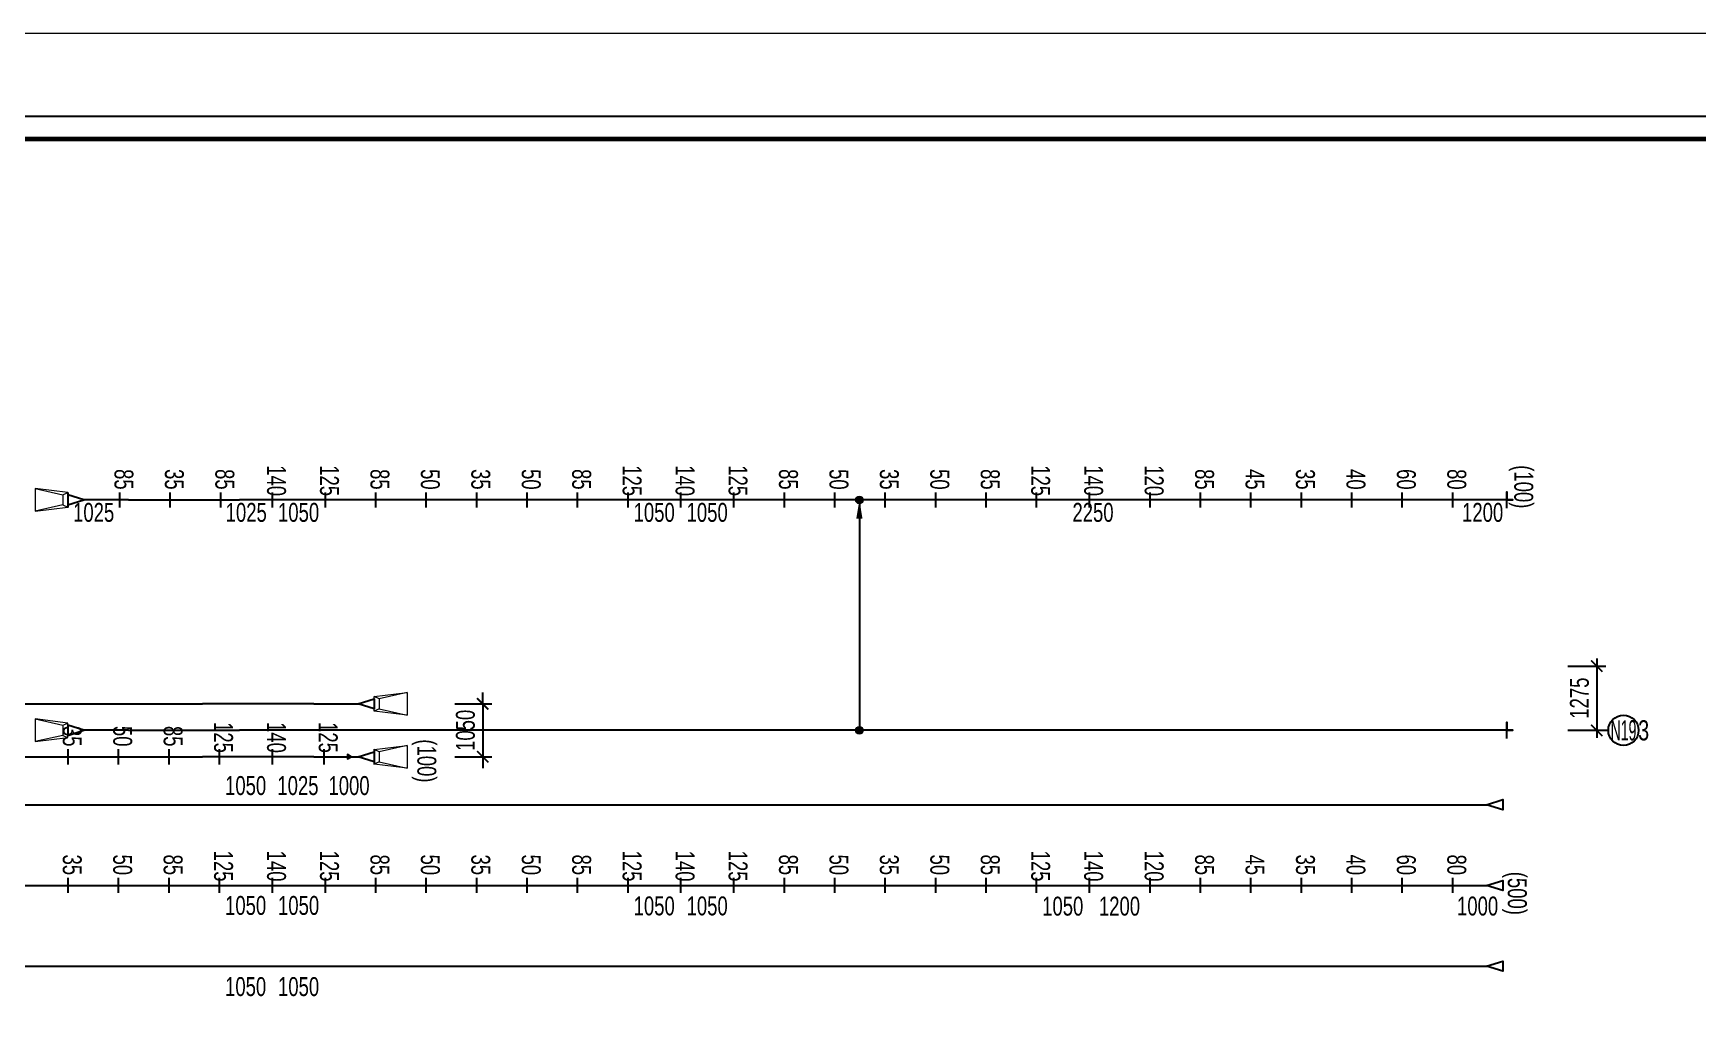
# Model space of a CAD drawing. Header units: millimetres. Extents: x 4465111 to 4895522, y 2166116 to 2541221.
# Drawn here: x 4525230 to 4558228, y 2235850 to 2255192 of the extents above; entities that cross this region are included whole.
import ezdxf
from ezdxf.enums import TextEntityAlignment as Align

# ---------------------------------------------------------------- set-up
doc = ezdxf.new("R2010")
doc.units = ezdxf.units.MM
doc.header["$LTSCALE"] = 50
doc.header["$MEASUREMENT"] = 0
doc.layers.get('DEFPOINTS').update_dxf_attribs({"lineweight": 9})
for name, color, linetype in [('BREAK_LINE', 7, 'Continuous'), ('CDC-KHUNGTEN', 7, 'Continuous'), ('CDC.06.TEXT', 2, 'Continuous'), ('KCS_TEXT', 2, 'Continuous'), ('S- Border', 6, 'Continuous'), ('SP-Reinforcement', 4, 'Continuous')]:
    doc.layers.add(name, color=color, linetype=linetype)
doc.layers.add('Current_plane_Tendon', color=7, linetype='Continuous', true_color=0xab0000)
for name, color, linetype, lineweight in [('S-dims', 8, 'Continuous', 15), ('S-text', 3, 'Continuous', 20), ('S-Thin', 253, 'Continuous', 15)]:
    doc.layers.add(name, color=color, linetype=linetype, lineweight=lineweight)
doc.styles.add('KCS_SMTEXT', font='arial.ttf', dxfattribs={"width": 0.7})
doc.styles.add('vnsimpli', font='vnsimli.shx', dxfattribs={"width": 0.5})
doc.dimstyles.new('A1-1-160-LEADER', dxfattribs={"dimscale": 150, "dimtxt": 2.5, "dimasz": 1.2, "dimexe": 1.2, "dimexo": 0, "dimgap": 0.5, "dimtad": 1, "dimdec": 0, "dimrnd": 5, "dimzin": 0, "dimdsep": 46, "dimtxsty": 'vnsimpli', "dimblk": 'ARCHTICK', "dimcen": 0.09, "dimdle": 1.2, "dimse1": 1, "dimse2": 1, "dimsd1": 1, "dimsd2": 1, "dimclrd": 8, "dimclre": 8, "dimclrt": 3, "dimadec": 0, "dimazin": 0, "dimtfac": 1, "dimtdec": 0, "dimtix": 1, "dimtofl": 0, "dimtmove": 0, "dimatfit": 3, "dimfxl": 1, "dimtolj": 1, "dimtzin": 0, "dimarcsym": 0})
doc.dimstyles.new('KCS_DIM150', dxfattribs={"dimscale": 150, "dimtxt": 2.5, "dimasz": 1.5, "dimexe": 1.2, "dimexo": 0, "dimgap": 1, "dimtad": 1, "dimdec": 0, "dimzin": 0, "dimdsep": 46, "dimtxsty": 'KCS_SMTEXT', "dimblk": 'ARCHTICK', "dimcen": 0, "dimdle": 1, "dimclrd": 1, "dimclre": 1, "dimclrt": 2, "dimadec": 0, "dimazin": 0, "dimtfac": 1, "dimtdec": 0, "dimtix": 1, "dimtmove": 2, "dimatfit": 3, "dimfxl": 1, "dimtolj": 1, "dimtzin": 0, "dimarcsym": 0})
doc.dimstyles.new('KCS_DIM150A', dxfattribs={"dimscale": 150, "dimtxt": 2.5, "dimasz": 3, "dimexe": 1.2, "dimexo": 0, "dimgap": 1, "dimtad": 1, "dimdec": 0, "dimzin": 0, "dimdsep": 46, "dimtxsty": 'KCS_SMTEXT', "dimblk": 'ARCHTICK', "dimcen": 0, "dimdle": 1, "dimse1": 1, "dimse2": 1, "dimsd1": 1, "dimsd2": 1, "dimclrd": 1, "dimclre": 1, "dimclrt": 3, "dimadec": 0, "dimazin": 0, "dimtfac": 1, "dimtdec": 0, "dimtix": 1, "dimtmove": 2, "dimatfit": 3, "dimfxl": 1, "dimtolj": 1, "dimtzin": 0, "dimarcsym": 0})

# ---------------------------------------------------------------- blocks, each defined once
blk = doc.blocks.new('*U205')
at = {"layer": 'S-Thin'}
for p, q in [((36325, 100), (36225, 145)), ((36325, -100), (36225, -145))]:
    blk.add_line(p, q, dxfattribs=at)
blk.add_lwpolyline([(36225, 145), (36875, 225), (36875, -225), (36225, -145)], close=True, dxfattribs=at)
blk.add_lwpolyline([(36875, 225), (36325, 100), (36325, -100), (36875, -225)], dxfattribs=at)
at = {"layer": 'SP-Reinforcement'}
for points in [[(1620, -160), (1620, 160), (1620, 0), (1500, 0), (32822, 0)], [(35025, 0), (32822, 0)], [(35025, 0), (35905, 0), (36225, 100), (36225, -100), (35905, 0)]]:
    blk.add_lwpolyline(points, dxfattribs=at)
at = {"layer": 'S-text', "style": 'KCS_SMTEXT', "width": 0.7}
blk.add_attdef('COUNT', text='', height=400, dxfattribs=at).set_placement((-1092, 0), align=Align.MIDDLE_CENTER)
blk = doc.blocks.new('*U192')
at = {"layer": 'SP-Reinforcement'}
blk.add_lwpolyline([(4904, 0), (58280, 0), (58600, 100), (58600, -100), (58280, 0)], dxfattribs=at)
at = {"layer": 'S-text', "style": 'KCS_SMTEXT', "width": 0.7}
blk.add_attdef('COUNT', text='', height=400, dxfattribs=at).set_placement((-1092, 0), align=Align.MIDDLE_CENTER)
blk = doc.blocks.new('*U194')
at = {"layer": 'SP-Reinforcement'}
blk.add_lwpolyline([(4904, 0), (58280, 0), (58600, 100), (58600, -100), (58280, 0)], dxfattribs=at)
at = {"layer": 'S-text', "style": 'KCS_SMTEXT', "width": 0.7}
blk.add_attdef('COUNT', text='', height=400, dxfattribs=at).set_placement((-1092, 0), align=Align.MIDDLE_CENTER)
blk = doc.blocks.new('*U191')
at = {"layer": 'SP-Reinforcement'}
blk.add_lwpolyline([(4904, 0), (58280, 0), (58600, 100), (58600, -100), (58280, 0)], dxfattribs=at)
at = {"layer": 'S-text', "style": 'KCS_SMTEXT', "width": 0.7}
blk.add_attdef('COUNT', text='', height=400, dxfattribs=at).set_placement((-1092, 0), align=Align.MIDDLE_CENTER)
blk = doc.blocks.new('*U206')
at = {"layer": 'S- Border'}
blk.add_lwpolyline([(0, 0), (392, 0)], dxfattribs=at)
blk.add_circle((692, 0), 300, dxfattribs=at)
at = {"layer": 'S-Thin'}
for p, q in [((-30250, 100), (-30150, 145)), ((-30250, -100), (-30150, -145))]:
    blk.add_line(p, q, dxfattribs=at)
blk.add_lwpolyline([(-30150, 145), (-30800, 225), (-30800, -225), (-30150, -145)], close=True, dxfattribs=at)
blk.add_lwpolyline([(-30800, 225), (-30250, 100), (-30250, -100), (-30800, -225)], dxfattribs=at)
at = {"layer": 'SP-Reinforcement'}
for points in [[(-28950, 0), (-29830, 0), (-30150, 100), (-30150, -100), (-29830, 0)], [(-28950, 0), (-26747, 0)], [(-1620, -160), (-1620, 160), (-1620, 0), (-1500, 0), (-26747, 0)]]:
    blk.add_lwpolyline(points, dxfattribs=at)
at = {"layer": 'S-text', "style": 'KCS_SMTEXT', "width": 0.7}
blk.add_attdef('COUNT', text='', height=400, dxfattribs=at).set_placement((1092, 0), align=Align.MIDDLE_CENTER)
blk = doc.blocks.new('_ArchTick')
at = {"color": 0, "linetype": 'ByBlock', "const_width": 0.15}
blk.add_lwpolyline([(-0.5, -0.5), (0.5, 0.5)], dxfattribs=at)
blk = doc.blocks.new('*U216')
at = {"layer": 'S- Border'}
blk.add_lwpolyline([(0, 0), (392, 0)], dxfattribs=at)
blk.add_circle((692, 0), 300, dxfattribs=at)
at = {"layer": 'S-Thin'}
for p, q in [((-30250, 4668), (-30150, 4713)), ((-30250, 4469), (-30150, 4423))]:
    blk.add_line(p, q, dxfattribs=at)
blk.add_lwpolyline([(-30150, 4713), (-30800, 4793), (-30800, 4343), (-30150, 4423)], close=True, dxfattribs=at)
blk.add_lwpolyline([(-30800, 4793), (-30250, 4668), (-30250, 4469), (-30800, 4343)], dxfattribs=at)
at = {"layer": 'SP-Reinforcement'}
for points in [[(-28950, 4568), (-29830, 4568), (-30150, 4668), (-30150, 4468), (-29830, 4568)], [(-1620, 4408), (-1620, 4728), (-1620, 4568), (-1500, 4568), (-26747, 4568)], [(-28950, 4568), (-26747, 4568)]]:
    blk.add_lwpolyline(points, dxfattribs=at)
at = {"layer": 'S-text', "style": 'KCS_SMTEXT', "width": 0.7}
blk.add_attdef('COUNT', text='', height=400, dxfattribs=at).set_placement((1092, 0), align=Align.MIDDLE_CENTER)
blk = doc.blocks.new('*D262')
at = {"layer": 'DEFPOINTS', "color": 0, "transparency": 16777216}
for p in [(4518123, 2324118, 140), (4517073, 2324041), (4518123, 2323654)]:
    blk.add_point(p, dxfattribs=at)
at = {"layer": 'S-dims', "color": 3, "transparency": 16777216, "insert": (4517598, 2323995), "char_height": 375, "attachment_point": 5, "style": 'KCS_SMTEXT'}
blk.add_mtext('\\A1;1050', dxfattribs=at)
blk = doc.blocks.new('*D263')
at = {"layer": 'DEFPOINTS', "color": 0, "transparency": 16777216}
for p in [(4518123, 2324118, 140), (4519148, 2324118), (4519148, 2323654)]:
    blk.add_point(p, dxfattribs=at)
at = {"layer": 'S-dims', "color": 3, "transparency": 16777216, "insert": (4518635, 2323995), "char_height": 375, "attachment_point": 5, "style": 'KCS_SMTEXT'}
blk.add_mtext('\\A1;1025', dxfattribs=at)
blk = doc.blocks.new('*D264')
at = {"layer": 'DEFPOINTS', "color": 0, "transparency": 16777216}
for p in [(4519148, 2324118), (4520148, 2323968), (4520148, 2323654)]:
    blk.add_point(p, dxfattribs=at)
at = {"layer": 'S-dims', "color": 3, "transparency": 16777216, "insert": (4519648, 2323995), "char_height": 375, "attachment_point": 5, "style": 'KCS_SMTEXT'}
blk.add_mtext('\\A1;1000', dxfattribs=at)
blk = doc.blocks.new('*D272')
at = {"layer": 'DEFPOINTS', "color": 0, "transparency": 16777216}
for p in [(4517073, 2321580), (4518123, 2321580), (4518123, 2321276)]:
    blk.add_point(p, dxfattribs=at)
at = {"layer": 'S-dims', "color": 3, "transparency": 16777216, "insert": (4517598, 2321618), "char_height": 375, "attachment_point": 5, "style": 'KCS_SMTEXT'}
blk.add_mtext('\\A1;1050', dxfattribs=at)
blk = doc.blocks.new('*D273')
at = {"layer": 'DEFPOINTS', "color": 0, "transparency": 16777216}
for p in [(4518123, 2321580), (4519173, 2321580), (4519173, 2321276)]:
    blk.add_point(p, dxfattribs=at)
at = {"layer": 'S-dims', "color": 3, "transparency": 16777216, "insert": (4518648, 2321618), "char_height": 375, "attachment_point": 5, "style": 'KCS_SMTEXT'}
blk.add_mtext('\\A1;1050', dxfattribs=at)
blk = doc.blocks.new('*D274')
at = {"layer": 'DEFPOINTS', "color": 0, "transparency": 16777216}
for p in [(4525173, 2321518), (4526223, 2321518), (4526223, 2321268)]:
    blk.add_point(p, dxfattribs=at)
at = {"layer": 'S-dims', "color": 3, "transparency": 16777216, "insert": (4525698, 2321609), "char_height": 375, "attachment_point": 5, "style": 'KCS_SMTEXT'}
blk.add_mtext('\\A1;1050', dxfattribs=at)
blk = doc.blocks.new('*D275')
at = {"layer": 'DEFPOINTS', "color": 0, "transparency": 16777216}
for p in [(4526223, 2321518), (4527273, 2321597), (4527273, 2321268)]:
    blk.add_point(p, dxfattribs=at)
at = {"layer": 'S-dims', "color": 3, "transparency": 16777216, "insert": (4526748, 2321609), "char_height": 375, "attachment_point": 5, "style": 'KCS_SMTEXT'}
blk.add_mtext('\\A1;1050', dxfattribs=at)
blk = doc.blocks.new('*D276')
at = {"layer": 'DEFPOINTS', "color": 0, "transparency": 16777216}
for p in [(4533273, 2321512), (4534323, 2321512), (4534323, 2321262)]:
    blk.add_point(p, dxfattribs=at)
at = {"layer": 'S-dims', "color": 3, "transparency": 16777216, "insert": (4533798, 2321604), "char_height": 375, "attachment_point": 5, "style": 'KCS_SMTEXT'}
blk.add_mtext('\\A1;1050', dxfattribs=at)
blk = doc.blocks.new('*D277')
at = {"layer": 'DEFPOINTS', "color": 0, "transparency": 16777216}
for p in [(4534323, 2321512), (4535523, 2321554), (4535523, 2321262)]:
    blk.add_point(p, dxfattribs=at)
at = {"layer": 'S-dims', "color": 3, "transparency": 16777216, "insert": (4534923, 2321604), "char_height": 375, "attachment_point": 5, "style": 'KCS_SMTEXT'}
blk.add_mtext('\\A1;1200', dxfattribs=at)
blk = doc.blocks.new('*D278')
at = {"layer": 'DEFPOINTS', "color": 0, "transparency": 16777216}
for p in [(4541523, 2321665, 80), (4542523, 2321515), (4542523, 2321265)]:
    blk.add_point(p, dxfattribs=at)
at = {"layer": 'S-dims', "color": 3, "transparency": 16777216, "insert": (4542023, 2321606), "char_height": 375, "attachment_point": 5, "style": 'KCS_SMTEXT'}
blk.add_mtext('\\A1;1000', dxfattribs=at)
blk = doc.blocks.new('*D347')
at = {"layer": 'DEFPOINTS', "color": 0, "transparency": 16777216}
for p in [(4514073, 2329362, -3153), (4515098, 2329362, -3153), (4515098, 2329071)]:
    blk.add_point(p, dxfattribs=at)
at = {"layer": 'S-dims', "color": 3, "transparency": 16777216, "insert": (4514585, 2329412), "char_height": 375, "attachment_point": 5, "style": 'KCS_SMTEXT'}
blk.add_mtext('\\A1;1025', dxfattribs=at)
blk = doc.blocks.new('*D348')
at = {"layer": 'DEFPOINTS', "color": 0, "transparency": 16777216}
for p in [(4517098, 2329512, -3090), (4518123, 2329512, -3035), (4518123, 2329071)]:
    blk.add_point(p, dxfattribs=at)
at = {"layer": 'S-dims', "color": 3, "transparency": 16777216, "insert": (4517610, 2329412), "char_height": 375, "attachment_point": 5, "style": 'KCS_SMTEXT'}
blk.add_mtext('\\A1;1025', dxfattribs=at)
blk = doc.blocks.new('*D349')
at = {"layer": 'DEFPOINTS', "color": 0, "transparency": 16777216}
for p in [(4518123, 2329512, -3035), (4519173, 2329512, -3153), (4519173, 2329071)]:
    blk.add_point(p, dxfattribs=at)
at = {"layer": 'S-dims', "color": 3, "transparency": 16777216, "insert": (4518648, 2329412), "char_height": 375, "attachment_point": 5, "style": 'KCS_SMTEXT'}
blk.add_mtext('\\A1;1050', dxfattribs=at)
blk = doc.blocks.new('*D350')
at = {"layer": 'DEFPOINTS', "color": 0, "transparency": 16777216}
for p in [(4526223, 2329512, -3035), (4525173, 2329362, -3153), (4526223, 2329071)]:
    blk.add_point(p, dxfattribs=at)
at = {"layer": 'S-dims', "color": 3, "transparency": 16777216, "insert": (4525698, 2329412), "char_height": 375, "attachment_point": 5, "style": 'KCS_SMTEXT'}
blk.add_mtext('\\A1;1050', dxfattribs=at)
blk = doc.blocks.new('*D351')
at = {"layer": 'DEFPOINTS', "color": 0, "transparency": 16777216}
for p in [(4526223, 2329512, -3035), (4527273, 2329512, -3050), (4527273, 2329071)]:
    blk.add_point(p, dxfattribs=at)
at = {"layer": 'S-dims', "color": 3, "transparency": 16777216, "insert": (4526748, 2329412), "char_height": 375, "attachment_point": 5, "style": 'KCS_SMTEXT'}
blk.add_mtext('\\A1;1050', dxfattribs=at)
blk = doc.blocks.new('*D352')
at = {"layer": 'DEFPOINTS', "color": 0, "transparency": 16777216}
for p in [(4533273, 2329440, -3153), (4535523, 2329440, -3153), (4535523, 2329071)]:
    blk.add_point(p, dxfattribs=at)
at = {"layer": 'S-dims', "color": 3, "transparency": 16777216, "insert": (4534398, 2329412), "char_height": 375, "attachment_point": 5, "style": 'KCS_SMTEXT'}
blk.add_mtext('\\A1;2250', dxfattribs=at)
blk = doc.blocks.new('*D353')
at = {"layer": 'DEFPOINTS', "color": 0, "transparency": 16777216}
for p in [(4541523, 2329512, -3095), (4542723, 2329512, -3075), (4542723, 2329071)]:
    blk.add_point(p, dxfattribs=at)
at = {"layer": 'S-dims', "color": 3, "transparency": 16777216, "insert": (4542123, 2329412), "char_height": 375, "attachment_point": 5, "style": 'KCS_SMTEXT'}
blk.add_mtext('\\A1;1200', dxfattribs=at)
blk = doc.blocks.new('*D376')
at = {"layer": 'DEFPOINTS', "color": 0, "transparency": 16777216}
for p in [(4543815, 2326368), (4543815, 2325093), (4544385, 2325093)]:
    blk.add_point(p, dxfattribs=at)
at = {"layer": 'S-dims', "color": 1, "lineweight": -2, "transparency": 16777216}
for p, q in [((4544385, 2326518), (4544385, 2324943)), ((4543815, 2326368), (4544565, 2326368)), ((4543815, 2325093), (4544565, 2325093))]:
    blk.add_line(p, q, dxfattribs=at)
at = {"layer": 'S-dims', "color": 1, "lineweight": -2, "transparency": 16777216, "xscale": 225, "yscale": 225, "zscale": 225}
for p, rotation in [((4544385, 2326368), 90), ((4544385, 2325093), 270)]:
    blk.add_blockref('_ArchTick', p, dxfattribs=dict(at, rotation=rotation))
at = {"layer": 'S-dims', "color": 2, "transparency": 16777216, "insert": (4544043, 2325731), "char_height": 375, "attachment_point": 5, "rotation": 90, "style": 'KCS_SMTEXT'}
blk.add_mtext('\\A1;1275', dxfattribs=at)
blk = doc.blocks.new('*D423')
at = {"layer": 'DEFPOINTS', "color": 0, "transparency": 16777216}
for p in [(4517073, 2319971), (4518123, 2319971), (4518123, 2319667)]:
    blk.add_point(p, dxfattribs=at)
at = {"layer": 'S-dims', "color": 3, "transparency": 16777216, "insert": (4517598, 2320009), "char_height": 375, "attachment_point": 5, "style": 'KCS_SMTEXT'}
blk.add_mtext('\\A1;1050', dxfattribs=at)
blk = doc.blocks.new('*D424')
at = {"layer": 'DEFPOINTS', "color": 0, "transparency": 16777216}
for p in [(4518123, 2319971), (4519173, 2319971), (4519173, 2319667)]:
    blk.add_point(p, dxfattribs=at)
at = {"layer": 'S-dims', "color": 3, "transparency": 16777216, "insert": (4518648, 2320009), "char_height": 375, "attachment_point": 5, "style": 'KCS_SMTEXT'}
blk.add_mtext('\\A1;1050', dxfattribs=at)
blk = doc.blocks.new('*D484')
at = {"layer": 'DEFPOINTS', "color": 0, "transparency": 16777216}
for p in [(4521744, 2325618), (4521744, 2324568), (4522298, 2324568)]:
    blk.add_point(p, dxfattribs=at)
at = {"layer": 'S-dims', "color": 1, "lineweight": -2, "transparency": 16777216}
for p, q in [((4522298, 2325618), (4522298, 2325843)), ((4521744, 2325618), (4522478, 2325618)), ((4522298, 2325618), (4522298, 2324568)), ((4521744, 2324568), (4522478, 2324568)), ((4522298, 2324568), (4522298, 2324343))]:
    blk.add_line(p, q, dxfattribs=at)
at = {"layer": 'S-dims', "color": 1, "lineweight": -2, "transparency": 16777216, "xscale": 225, "yscale": 225, "zscale": 225}
for p, rotation in [((4522298, 2325618), 270), ((4522298, 2324568), 90)]:
    blk.add_blockref('_ArchTick', p, dxfattribs=dict(at, rotation=rotation))
at = {"layer": 'S-dims', "color": 2, "transparency": 16777216, "insert": (4521956, 2325093), "char_height": 375, "attachment_point": 5, "rotation": 90, "style": 'KCS_SMTEXT'}
blk.add_mtext('\\A1;1050', dxfattribs=at)
blk = doc.blocks.new('KHUNG TEN')
at = {"layer": 'CDC-KHUNGTEN', "color": 8}
blk.add_lwpolyline([(75096, 1100), (83000, 1100), (83000, 58300), (3000, 58300), (3000, 1100), (75096, 1100)], dxfattribs=at)
at = {"layer": 'CDC-KHUNGTEN', "color": 255, "lineweight": 60}
blk.add_lwpolyline([(74900, 1400), (74900, 58000), (3300, 58000), (3300, 1400), (74900, 1400)], close=True, dxfattribs=at)
at = {"layer": 'DEFPOINTS', "color": 1, "ltscale": 0.2}
blk.add_lwpolyline([(0, 0), (0, 59400), (84100, 59400), (84100, 0), (0, 0)], close=True, dxfattribs=at)
blk = doc.blocks.new('T4- Cap ngang')
at = {"layer": 'S-Thin'}
h = blk.add_hatch(color=6, dxfattribs=at)
h.paths.add_polyline_path([(4529843, 2329661.5, -1), (4529689.8, 2329661.5)])
h.paths.add_polyline_path([(4529843, 2329661.5), (4529689.8, 2329661.5, -1)])
h = blk.add_hatch(color=6, dxfattribs=at)
h.paths.add_polyline_path([(4529843, 2325093.1, -1), (4529689.8, 2325093.1)])
h.paths.add_polyline_path([(4529843, 2325093.1), (4529689.8, 2325093.1, -1)])
at = {"color": 5, "linetype": 'Continuous'}
for points, elevation in [([(4514072.6, 2329811.5), (4514072.6, 2329511.5)], -3024.5), ([(4515097.6, 2329811.5), (4515097.6, 2329511.5)], -3089.5), ([(4516097.6, 2329811.5), (4516097.6, 2329511.5)], -3139.5), ([(4517097.6, 2329811.5), (4517097.6, 2329511.5)], -3089.5), ([(4518122.6, 2329811.5), (4518122.6, 2329511.5)], -3034.5), ([(4519172.6, 2329811.5), (4519172.6, 2329511.5)], -3049.5), ([(4520172.6, 2329811.5), (4520172.6, 2329511.5)], -3089.5), ([(4521172.6, 2329811.5), (4521172.6, 2329511.5)], -3124.5), ([(4522172.6, 2329811.5), (4522172.6, 2329511.5)], -3139.5), ([(4523172.6, 2329811.5), (4523172.6, 2329511.5)], -3124.5), ([(4524172.6, 2329811.5), (4524172.6, 2329511.5)], -3089.5), ([(4525172.6, 2329811.5), (4525172.6, 2329511.5)], -3049.5), ([(4526222.6, 2329811.5), (4526222.6, 2329511.5)], -3034.5), ([(4527272.6, 2329811.5), (4527272.6, 2329511.5)], -3049.5), ([(4528272.6, 2329811.5), (4528272.6, 2329511.5)], -3089.5), ([(4529272.6, 2329811.5), (4529272.6, 2329511.5)], -3124.5), ([(4530272.6, 2329811.5), (4530272.6, 2329511.5)], -3139.5), ([(4531272.6, 2329811.5), (4531272.6, 2329511.5)], -3124.5), ([(4532272.6, 2329811.5), (4532272.6, 2329511.5)], -3089.5), ([(4533272.6, 2329811.5), (4533272.6, 2329511.5)], -3049.5), ([(4534322.6, 2329811.5), (4534322.6, 2329511.5)], -3034.5), ([(4535522.6, 2329811.5), (4535522.6, 2329511.5)], -3054.5), ([(4536522.6, 2329811.5), (4536522.6, 2329511.5)], -3089.5), ([(4537522.6, 2329811.5), (4537522.6, 2329511.5)], -3129.5), ([(4538522.6, 2329811.5), (4538522.6, 2329511.5)], -3139.5), ([(4539522.6, 2329811.5), (4539522.6, 2329511.5)], -3134.5), ([(4540522.6, 2329811.5), (4540522.6, 2329511.5)], -3114.5), ([(4541522.6, 2329811.5), (4541522.6, 2329511.5)], -3094.5), ([(4514072.6, 2324718.1), (4514072.6, 2324418.1)], 35), ([(4515072.6, 2324718.1), (4515072.6, 2324418.1)], 50), ([(4516072.6, 2324718.1), (4516072.6, 2324418.1)], 85), ([(4517072.6, 2324718.1), (4517072.6, 2324418.1)], 125), ([(4518122.6, 2324718.1), (4518122.6, 2324418.1)], 140), ([(4519147.6, 2324718.1), (4519147.6, 2324418.1)], 125), ([(4520147.6, 2324718.1), (4520147.6, 2324418.1)], 100), ([(4514072.6, 2322168.1), (4514072.6, 2321868.1)], 35), ([(4515072.6, 2322168.1), (4515072.6, 2321868.1)], 50), ([(4516072.6, 2322168.1), (4516072.6, 2321868.1)], 85), ([(4517072.6, 2322168.1), (4517072.6, 2321868.1)], 125), ([(4518122.6, 2322168.1), (4518122.6, 2321868.1)], 140), ([(4519172.6, 2322168.1), (4519172.6, 2321868.1)], 125), ([(4520172.6, 2322168.1), (4520172.6, 2321868.1)], 85), ([(4521172.6, 2322168.1), (4521172.6, 2321868.1)], 50), ([(4522172.6, 2322168.1), (4522172.6, 2321868.1)], 35), ([(4523172.6, 2322168.1), (4523172.6, 2321868.1)], 50), ([(4524172.6, 2322168.1), (4524172.6, 2321868.1)], 85), ([(4525172.6, 2322168.1), (4525172.6, 2321868.1)], 125), ([(4526222.6, 2322168.1), (4526222.6, 2321868.1)], 140), ([(4527272.6, 2322168.1), (4527272.6, 2321868.1)], 125), ([(4528272.6, 2322168.1), (4528272.6, 2321868.1)], 85), ([(4529272.6, 2322168.1), (4529272.6, 2321868.1)], 50), ([(4530272.6, 2322168.1), (4530272.6, 2321868.1)], 35), ([(4531272.6, 2322168.1), (4531272.6, 2321868.1)], 50), ([(4532272.6, 2322168.1), (4532272.6, 2321868.1)], 85), ([(4533272.6, 2322168.1), (4533272.6, 2321868.1)], 125), ([(4534322.6, 2322168.1), (4534322.6, 2321868.1)], 140), ([(4535522.6, 2322168.1), (4535522.6, 2321868.1)], 120), ([(4536522.6, 2322168.1), (4536522.6, 2321868.1)], 85), ([(4537522.6, 2322168.1), (4537522.6, 2321868.1)], 45), ([(4538522.6, 2322168.1), (4538522.6, 2321868.1)], 35), ([(4539522.6, 2322168.1), (4539522.6, 2321868.1)], 40), ([(4540522.6, 2322168.1), (4540522.6, 2321868.1)], 60), ([(4541522.6, 2322168.1), (4541522.6, 2321868.1)], 80)]:
    blk.add_lwpolyline(points, dxfattribs=dict(at, elevation=elevation))
at = {"color": 5, "linetype": 'Continuous', "elevation": 3300}
blk.add_lwpolyline([(4519691.4, 2324568.1), (4519616.4, 2324611.4), (4519616.4, 2324524.8), (4519691.4, 2324568.1)], close=True, dxfattribs=at)
at = {"layer": 'S-Thin', "color": 6}
for p, q in [((4529555, 2329661.5, 3148.3), (4529977.7, 2329661.5, 3148.3)), ((4529555, 2325093.1, 3148.3), (4529977.7, 2325093.1, 3148.3))]:
    blk.add_line(p, q, dxfattribs=at)
for centre in [(4529766.4, 2329661.5, 3148.3), (4529766.4, 2325093.1, 3148.3)]:
    blk.add_circle(centre, 76.6, dxfattribs=at)
at = {"layer": 'Current_plane_Tendon'}
for name in ['*U216', '*U206']:
    blk.add_blockref(name, (4544223, 2325093.1), dxfattribs=at).add_auto_attribs({'COUNT': '3'})
for name, p in [('*U205', (4483922.3, 2325618.1)), ('*U205', (4483922.3, 2324568.1)), ('*U191', (4483922.3, 2323618.1)), ('*U194', (4483922.3, 2322018.1)), ('*U192', (4483922.3, 2320418.1))]:
    blk.add_blockref(name, p, dxfattribs=at)
at = {"layer": 'KCS_TEXT', "style": 'KCS_SMTEXT', "width": 0.7}
for s, p in [('85', (4514997.6, 2330273.4, 85)), ('35', (4515997.6, 2330273.4, 35)), ('85', (4516997.6, 2330273.4, 85)), ('140', (4518022.6, 2330349.6, 140)), ('125', (4519072.6, 2330349.6, 125)), ('85', (4520072.6, 2330273.4, 85)), ('50', (4521072.6, 2330273.4, 50)), ('35', (4522072.6, 2330273.4, 35)), ('50', (4523072.6, 2330273.4, 50)), ('85', (4524072.6, 2330273.4, 85)), ('125', (4525072.6, 2330349.6, 125)), ('140', (4526122.6, 2330349.6, 140)), ('125', (4527172.6, 2330349.6, 125)), ('85', (4528172.6, 2330273.4, 85)), ('50', (4529172.6, 2330273.4, 50)), ('35', (4530172.6, 2330273.4, 35)), ('50', (4531172.6, 2330273.4, 50)), ('85', (4532172.6, 2330273.4, 85)), ('125', (4533172.6, 2330349.6, 125)), ('140', (4534222.6, 2330349.6, 140)), ('120', (4535422.6, 2330349.6, 120)), ('85', (4536422.6, 2330273.4, 85)), ('45', (4537422.6, 2330273.4, 45)), ('35', (4538422.6, 2330273.4, 35)), ('40', (4539422.6, 2330273.4, 40)), ('60', (4540422.6, 2330273.4, 60)), ('80', (4541422.6, 2330273.4, 80)), ('(100)', (4542749.9, 2330349.6, 100)), ('35', (4513972.6, 2325180, 35)), ('50', (4514972.6, 2325180, 50)), ('85', (4515972.6, 2325180, 85)), ('125', (4516972.6, 2325256.2, 125)), ('140', (4518022.6, 2325256.2, 140)), ('125', (4519047.6, 2325256.2, 125)), ('(100)', (4521002.2, 2324914.7, 100)), ('35', (4513972.6, 2322630, 35)), ('50', (4514972.6, 2322630, 50)), ('85', (4515972.6, 2322630, 85)), ('125', (4516972.6, 2322706.2, 125)), ('140', (4518022.6, 2322706.2, 140)), ('125', (4519072.6, 2322706.2, 125)), ('85', (4520072.6, 2322630, 85)), ('50', (4521072.6, 2322630, 50)), ('35', (4522072.6, 2322630, 35)), ('50', (4523072.6, 2322630, 50)), ('85', (4524072.6, 2322630, 85)), ('125', (4525072.6, 2322706.2, 125)), ('140', (4526122.6, 2322706.2, 140)), ('125', (4527172.6, 2322706.2, 125)), ('85', (4528172.6, 2322630, 85)), ('50', (4529172.6, 2322630, 50)), ('35', (4530172.6, 2322630, 35)), ('50', (4531172.6, 2322630, 50)), ('85', (4532172.6, 2322630, 85)), ('125', (4533172.6, 2322706.2, 125)), ('140', (4534222.6, 2322706.2, 140)), ('120', (4535422.6, 2322706.2, 120)), ('85', (4536422.6, 2322630, 85)), ('45', (4537422.6, 2322630, 45)), ('35', (4538422.6, 2322630, 35)), ('40', (4539422.6, 2322630, 40)), ('60', (4540422.6, 2322630, 60)), ('80', (4541422.6, 2322630, 80)), ('(500)', (4542622.6, 2322288.2, 100))]:
    blk.add_text(s, height=375, rotation=270, dxfattribs=at).set_placement(p)
at = {"layer": 'KCS_TEXT', "style": 'KCS_SMTEXT', "width": 0.5}
blk.add_text('N19', height=400, dxfattribs=at).set_placement((4544914.8, 2325093.1), align=Align.MIDDLE_CENTER)
at = {"layer": 'S-dims'}
for base, p1, p2, picture, middle in [((4515097.6, 2329071), (4514072.6, 2329361.5, -3153.2), (4515097.6, 2329361.5, -3153.2), '*D347', (4514585.1, 2329412.5)), ((4518122.6, 2329071), (4517097.6, 2329511.5, -3089.5), (4518122.6, 2329511.5, -3034.5), '*D348', (4517610.1, 2329412.5)), ((4519172.6, 2329071), (4518122.6, 2329511.5, -3034.5), (4519172.6, 2329511.5, -3153.2), '*D349', (4518647.6, 2329412.5)), ((4526222.6, 2329071), (4525172.6, 2329361.5, -3153.2), (4526222.6, 2329511.5, -3034.5), '*D350', (4525697.6, 2329412.5)), ((4527272.6, 2329071), (4526222.6, 2329511.5, -3034.5), (4527272.6, 2329511.5, -3049.5), '*D351', (4526747.6, 2329412.5)), ((4535522.6, 2329071), (4533272.6, 2329439.5, -3153.2), (4535522.6, 2329439.5, -3153.2), '*D352', (4534397.6, 2329412.5)), ((4542722.6, 2329071), (4541522.6, 2329511.5, -3094.5), (4542722.6, 2329511.5, -3074.5), '*D353', (4542122.6, 2329412.5)), ((4518122.6, 2323654), (4517072.6, 2324041), (4518122.6, 2324118.1, 140), '*D262', (4517597.6, 2323995.5)), ((4519147.6, 2323654), (4518122.6, 2324118.1, 140), (4519147.6, 2324118.1), '*D263', (4518635.1, 2323995.5)), ((4520147.6, 2323654), (4519147.6, 2324118.1), (4520147.6, 2323968.1), '*D264', (4519647.6, 2323995.5)), ((4518122.6, 2321276.4), (4517072.6, 2321579.9), (4518122.6, 2321579.9), '*D272', (4517597.6, 2321617.9)), ((4519172.6, 2321276.4), (4518122.6, 2321579.9), (4519172.6, 2321579.9), '*D273', (4518647.6, 2321617.9)), ((4526222.6, 2321267.7), (4525172.6, 2321517.8), (4526222.6, 2321517.8), '*D274', (4525697.6, 2321609.2)), ((4527272.6, 2321267.7), (4526222.6, 2321517.8), (4527272.6, 2321596.7), '*D275', (4526747.6, 2321609.2)), ((4534322.6, 2321262.3), (4533272.6, 2321512.4), (4534322.6, 2321512.4), '*D276', (4533797.6, 2321603.8)), ((4535522.6, 2321262.3), (4534322.6, 2321512.4), (4535522.6, 2321553.8), '*D277', (4534922.6, 2321603.8)), ((4542522.6, 2321264.5), (4541522.6, 2321664.6, 80), (4542522.6, 2321514.6), '*D278', (4542022.6, 2321606)), ((4518122.6, 2319667.1), (4517072.6, 2319970.6), (4518122.6, 2319970.6), '*D423', (4517597.6, 2320008.6)), ((4519172.6, 2319667.1), (4518122.6, 2319970.6), (4519172.6, 2319970.6), '*D424', (4518647.6, 2320008.6))]:
    dim = blk.add_linear_dim(base=base, p1=p1, p2=p2, dimstyle='KCS_DIM150A', dxfattribs=at)
    dim.commit()
    dim.dimension.update_dxf_attribs({"geometry": picture, "text_midpoint": middle})
for base, p1, p2, picture, middle in [((4544384.5, 2325093.1), (4543815, 2326368.1), (4543815, 2325093.1), '*D376', (4544043, 2325730.6)), ((4522297.9, 2324568.1), (4521743.7, 2325618.1), (4521743.7, 2324568.1), '*D484', (4521956.5, 2325093.1))]:
    dim = blk.add_linear_dim(base=base, p1=p1, p2=p2, angle=90, dimstyle='KCS_DIM150', dxfattribs=at)
    dim.commit()
    dim.dimension.update_dxf_attribs({"geometry": picture, "text_midpoint": middle})
at = {"layer": 'S-Thin', "color": 1}
blk.add_leader([(4529766.4, 2329664.5, 3148.3), (4529766.4, 2325093.1, 3148.3)], dimstyle='A1-1-160-LEADER', override={"dimasz": 2.5, "dimgap": 0.5, "dimtad": 0}, dxfattribs=at)

msp = doc.modelspace()

# ---------------------------------------------------------------- block references
at = {"layer": 'BREAK_LINE'}
msp.add_blockref('T4- Cap ngang', (11841.8, -83722.2), dxfattribs=at)
at = {"layer": 'CDC.06.TEXT', "xscale": 1.499598482473018, "yscale": 1.499598482473018, "zscale": 1.499598482473018}
msp.add_blockref('KHUNG TEN', (4465110.9, 2166116.3, 0), dxfattribs=at)

doc.saveas('drawing.dxf')
